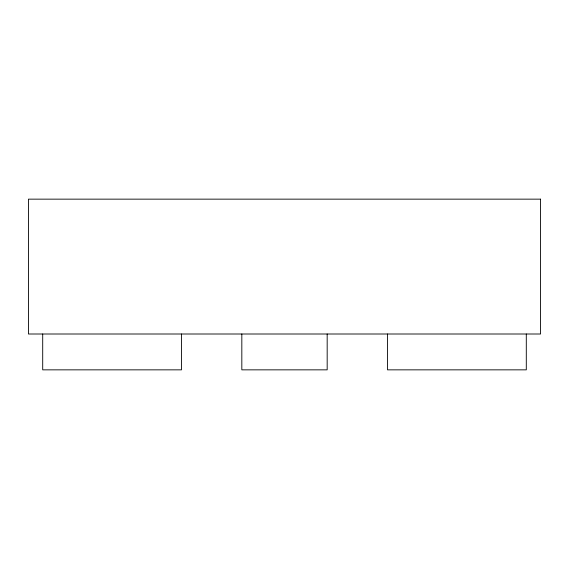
<?xml version="1.0" encoding="UTF-8"?>
<svg xmlns="http://www.w3.org/2000/svg" width="569" height="569" viewBox="0 0 569 569"><rect width="100%" height="100%" fill="white"/><g stroke="black" fill="none" stroke-linecap="round" stroke-linejoin="round"><path stroke-width="0.85" d="M526.297 334.003L526.297 369.85L387.517 369.85L387.517 334.003M327.175 334.003L327.175 369.85L241.825 369.85L241.825 334.003M181.483 334.003L181.483 369.85L42.703 369.85L42.703 334.003M540.55 199.15L28.45 199.15L28.45 334.003L540.55 334.003L540.55 199.15"/></g></svg>
